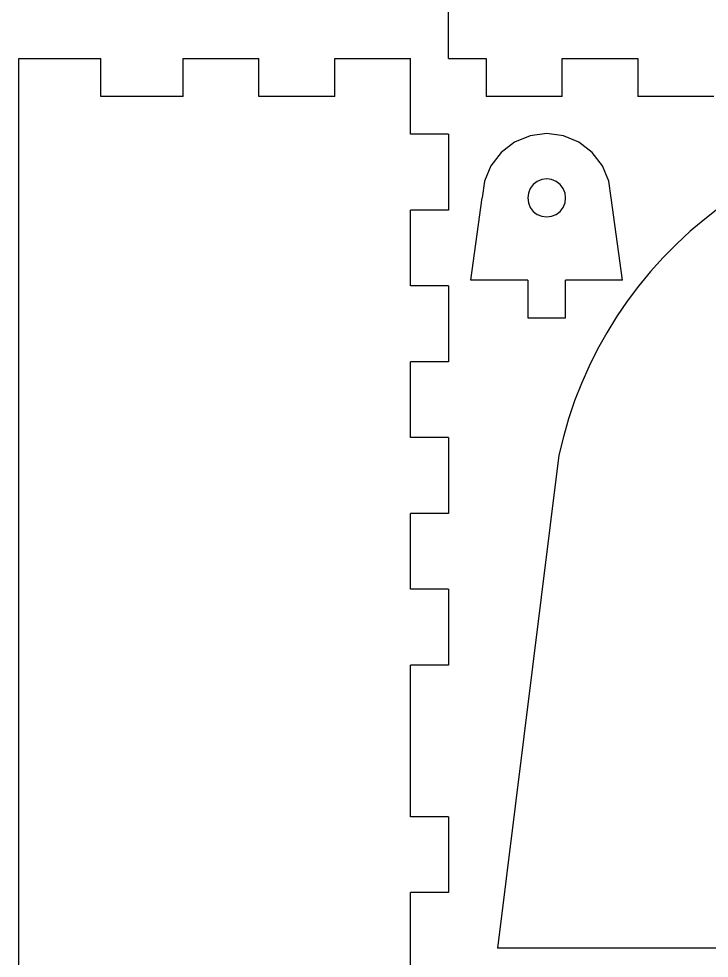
# Model space of a CAD drawing. Extents: x -205 to 205, y -255 to 210.
# Drawn here: x -8.3 to 46.3, y -65.2 to 9.1 of the extents above; entities that cross this region are included whole.
import ezdxf

# ---------------------------------------------------------------- set-up
doc = ezdxf.new("R2010")
doc.units = 0
doc.layers.get('0').update_dxf_attribs({"linetype": 'CONTINUOUS'})

msp = doc.modelspace()

# ---------------------------------------------------------------- linework, layer by layer
for p, q in [((25.697, 5.959), (25.697, 11.959)), ((-8.303, 5.959), (-1.803, 5.959)), ((-8.303, -102.041), (-8.303, 5.959)), ((-1.803, 2.959), (-1.803, 5.959)), ((4.697, 2.959), (4.697, 5.959)), ((4.697, 5.959), (10.697, 5.959)), ((10.697, 2.959), (10.697, 5.959)), ((16.697, 2.959), (16.697, 5.959)), ((16.697, 5.959), (22.697, 5.959)), ((22.697, -0.041), (22.697, 5.959)), ((25.697, 5.959), (28.697, 5.959)), ((28.697, 5.959), (28.697, 2.959)), ((34.697, 2.959), (34.697, 5.959)), ((34.697, 5.959), (40.697, 5.959)), ((40.697, 5.959), (40.697, 2.959)), ((4.697, 2.959), (-1.803, 2.959)), ((16.697, 2.959), (10.697, 2.959)), ((34.697, 2.959), (28.697, 2.959)), ((46.697, 2.959), (40.697, 2.959)), ((33.477, 0.024), (32.157, -0.15)), ((34.797, -0.15), (33.477, 0.024)), ((25.697, -0.041), (22.697, -0.041)), ((25.697, -0.041), (25.697, -6.041)), ((30.927, -0.659), (29.871, -1.47)), ((32.157, -0.15), (30.927, -0.659)), ((36.027, -0.659), (34.797, -0.15)), ((37.084, -1.47), (36.027, -0.659)), ((29.871, -1.47), (29.061, -2.526)), ((37.894, -2.526), (37.084, -1.47)), ((29.061, -2.526), (28.551, -3.756)), ((38.404, -3.756), (37.894, -2.526)), ((33.089, -3.627), (32.727, -3.777)), ((33.477, -3.576), (33.089, -3.627)), ((33.866, -3.627), (33.477, -3.576)), ((34.227, -3.777), (33.866, -3.627)), ((28.551, -3.756), (28.377, -5.076)), ((32.178, -4.326), (32.029, -4.688)), ((32.417, -4.015), (32.178, -4.326)), ((32.727, -3.777), (32.417, -4.015)), ((34.538, -4.015), (34.227, -3.777)), ((34.776, -4.326), (34.538, -4.015)), ((34.926, -4.688), (34.776, -4.326)), ((38.577, -5.076), (38.404, -3.756)), ((27.477, -11.576), (28.377, -5.076)), ((32.029, -4.688), (31.977, -5.076)), ((31.977, -5.076), (32.029, -5.464)), ((34.977, -5.076), (34.926, -4.688)), ((34.926, -5.464), (34.977, -5.076)), ((39.477, -11.576), (38.577, -5.076)), ((32.029, -5.464), (32.178, -5.826)), ((32.178, -5.826), (32.417, -6.137)), ((34.538, -6.137), (34.776, -5.826)), ((34.776, -5.826), (34.926, -5.464)), ((47.163, -5.835), (45.98, -6.746)), ((25.697, -6.041), (22.697, -6.041)), ((22.697, -12.041), (22.697, -6.041)), ((32.417, -6.137), (32.727, -6.375)), ((32.727, -6.375), (33.089, -6.525)), ((33.089, -6.525), (33.477, -6.576)), ((33.477, -6.576), (33.866, -6.525)), ((33.866, -6.525), (34.227, -6.375)), ((34.227, -6.375), (34.538, -6.137)), ((45.98, -6.746), (44.84, -7.709)), ((44.84, -7.709), (43.744, -8.723)), ((43.744, -8.723), (42.695, -9.785)), ((42.695, -9.785), (41.695, -10.894)), ((41.695, -10.894), (40.747, -12.047)), ((31.977, -11.576), (27.477, -11.576)), ((31.977, -11.576), (31.977, -14.576)), ((34.977, -14.576), (34.977, -11.576)), ((39.477, -11.576), (34.977, -11.576)), ((25.697, -12.041), (22.697, -12.041)), ((25.697, -12.041), (25.697, -18.041)), ((40.747, -12.047), (39.851, -13.242)), ((39.851, -13.242), (39.01, -14.476)), ((31.977, -14.576), (34.977, -14.576)), ((39.01, -14.476), (38.227, -15.746)), ((38.227, -15.746), (37.501, -17.051)), ((37.501, -17.051), (36.835, -18.387)), ((22.697, -24.041), (22.697, -18.041)), ((25.697, -18.041), (22.697, -18.041)), ((36.835, -18.387), (36.23, -19.752)), ((36.23, -19.752), (35.688, -21.143)), ((35.688, -21.143), (35.209, -22.557)), ((35.209, -22.557), (34.795, -23.992)), ((25.697, -24.041), (22.697, -24.041)), ((25.697, -24.041), (25.697, -30.041)), ((34.795, -23.992), (34.446, -25.443)), ((34.446, -25.443), (29.572, -64.433)), ((22.697, -36.041), (22.697, -30.041)), ((25.697, -30.041), (22.697, -30.041)), ((25.697, -36.041), (22.697, -36.041)), ((25.697, -36.041), (25.697, -42.041)), ((22.697, -54.041), (22.697, -42.041)), ((25.697, -42.041), (22.697, -42.041)), ((25.697, -54.041), (22.697, -54.041)), ((25.697, -54.041), (25.697, -60.041)), ((22.697, -66.041), (22.697, -60.041)), ((25.697, -60.041), (22.697, -60.041)), ((163.822, -64.433), (29.572, -64.433))]:
    msp.add_line(p, q)

doc.saveas('drawing.dxf')
